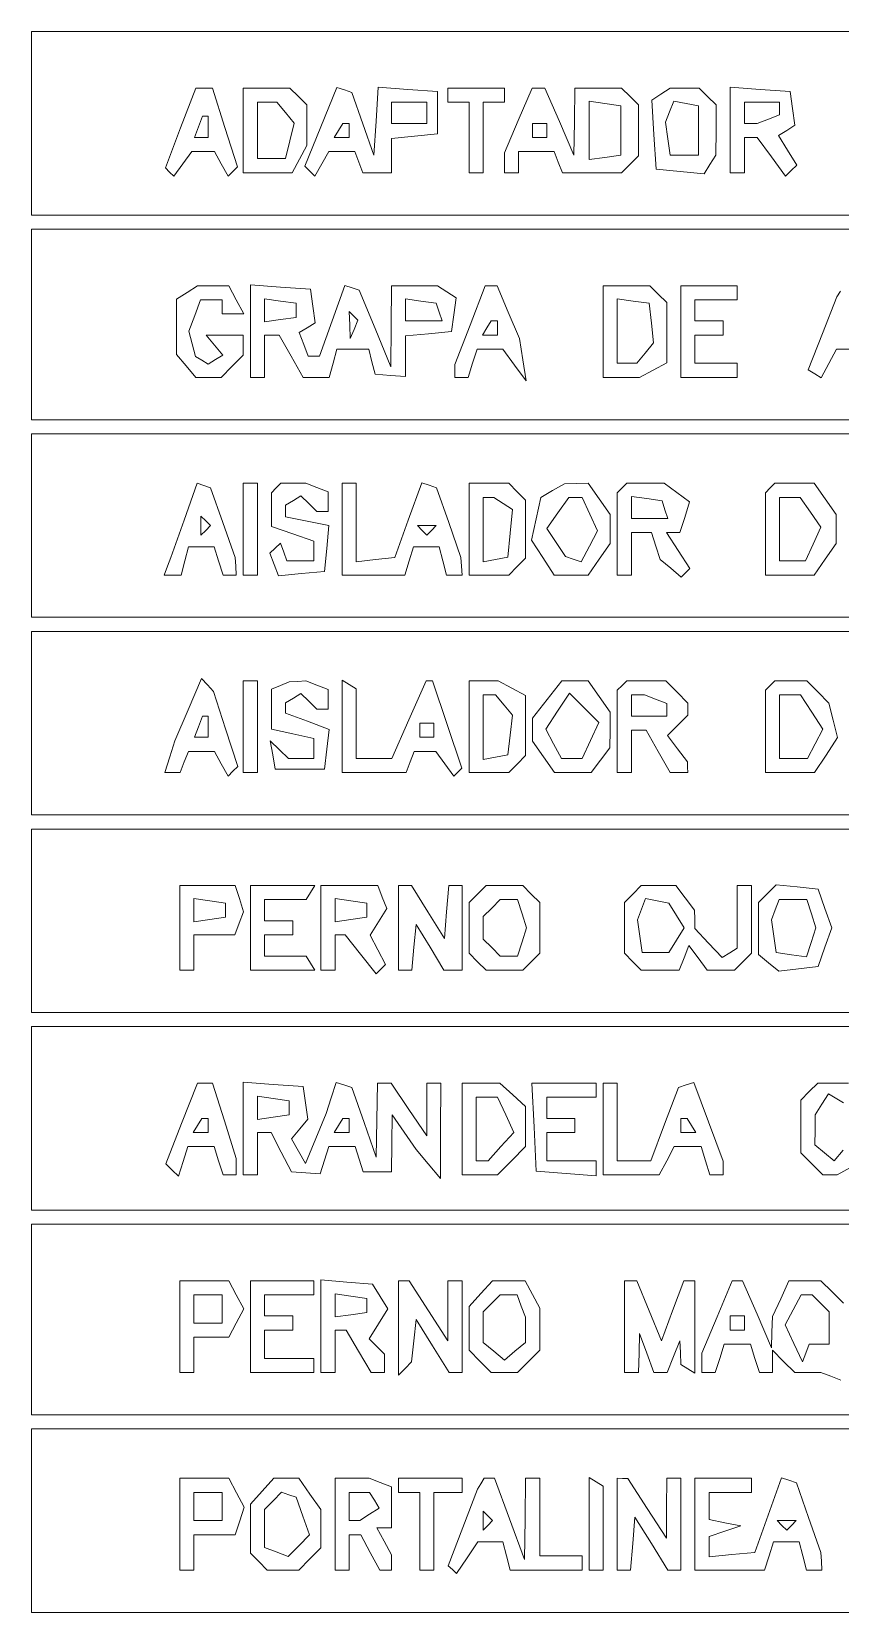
# Paper-space layout 'AN-04-DGE-016' of a CAD drawing. Header units: metres, sheet in millimetres. Extents: x 12 to 194, y 4 to 291.
# Drawn here: x 61.68 to 76.05, y 61.2 to 89.29 of the extents above; entities that cross this region are included whole.
import ezdxf

# ---------------------------------------------------------------- set-up
doc = ezdxf.new("R2010")
doc.units = ezdxf.units.M
doc.layers.add('DGE_CONTORNOS', color=7, linetype='Continuous', lineweight=0)
doc.layers.add('DGE_DATOS', color=7, linetype='Continuous', lineweight=0)

# ---------------------------------------------------------------- blocks, each defined once
blk = doc.blocks.new('LP_REF_DGE_MT_016')
at = {"layer": 'DGE_CONTORNOS'}
for points in [[(181.08, 87.66), (181.08, 86.029), (121.38, 86.029), (61.68, 86.029), (61.68, 87.66), (61.68, 89.29), (121.38, 89.29), (181.08, 89.29)], [(64.329, 87.579), (64.058, 86.871), (64.133, 86.795), (64.209, 86.72), (64.369, 86.939), (64.53, 87.158), (64.729, 87.158), (64.929, 87.158), (65.051, 86.94), (65.173, 86.721), (65.255, 86.803), (65.337, 86.885), (65.116, 87.586), (64.895, 88.287), (64.747, 88.287), (64.6, 88.287)], [(65.443, 87.534), (65.443, 86.782), (65.877, 86.782), (66.312, 86.782), (66.442, 87.024), (66.572, 87.267), (66.572, 87.626), (66.572, 87.986), (66.421, 88.136), (66.271, 88.287), (65.857, 88.287), (65.443, 88.287)], [(66.823, 87.597), (66.539, 86.898), (66.627, 86.81), (66.716, 86.721), (66.838, 86.94), (66.96, 87.158), (67.191, 87.158), (67.423, 87.158), (67.495, 86.97), (67.567, 86.782), (67.822, 86.782), (68.077, 86.782), (68.077, 87.087), (68.077, 87.393), (68.484, 87.432), (68.892, 87.472), (68.892, 87.848), (68.892, 88.224), (68.366, 88.262), (67.84, 88.301), (67.802, 87.698), (67.763, 87.095), (67.567, 87.652), (67.371, 88.208), (67.239, 88.253), (67.106, 88.297)], [(69.08, 88.161), (69.08, 88.036), (69.268, 88.036), (69.456, 88.036), (69.456, 87.409), (69.456, 86.782), (69.582, 86.782), (69.707, 86.782), (69.707, 87.409), (69.707, 88.036), (69.895, 88.036), (70.083, 88.036), (70.083, 88.161), (70.083, 88.287), (69.582, 88.287), (69.08, 88.287)], [(70.33, 87.712), (70.083, 87.137), (70.083, 86.96), (70.083, 86.782), (70.209, 86.782), (70.334, 86.782), (70.334, 86.97), (70.334, 87.158), (70.652, 87.158), (70.969, 87.158), (71.041, 86.97), (71.113, 86.782), (71.639, 86.782), (72.165, 86.782), (72.316, 86.932), (72.466, 87.083), (72.466, 87.534), (72.466, 87.986), (72.316, 88.136), (72.165, 88.287), (71.751, 88.287), (71.337, 88.287), (71.327, 87.691), (71.317, 87.095), (71.061, 87.691), (70.804, 88.287), (70.69, 88.287), (70.576, 88.287)], [(72.866, 88.179), (72.702, 88.074), (72.741, 87.459), (72.78, 86.845), (73.206, 86.804), (73.631, 86.763), (73.737, 86.929), (73.842, 87.095), (73.844, 87.541), (73.846, 87.986), (73.695, 88.136), (73.545, 88.287), (73.288, 88.285), (73.031, 88.283)], [(74.097, 87.542), (74.097, 86.782), (74.222, 86.782), (74.348, 86.782), (74.348, 87.095), (74.348, 87.409), (74.463, 87.409), (74.577, 87.409), (74.829, 87.064), (75.08, 86.72), (75.179, 86.819), (75.279, 86.919), (75.115, 87.181), (74.952, 87.443), (75.1, 87.534), (75.247, 87.625), (75.205, 87.925), (75.163, 88.224), (74.63, 88.263), (74.097, 88.301)], [(66.194, 87.85), (66.349, 87.663), (66.27, 87.348), (66.191, 87.033), (65.942, 87.033), (65.694, 87.033), (65.694, 87.534), (65.694, 88.036), (65.866, 88.036), (66.039, 88.036)], [(68.704, 87.848), (68.704, 87.66), (68.39, 87.66), (68.077, 87.66), (68.077, 87.848), (68.077, 88.036), (68.39, 88.036), (68.704, 88.036)], [(72.153, 87.534), (72.153, 87.095), (71.871, 87.055), (71.588, 87.015), (71.588, 87.534), (71.588, 88.053), (71.871, 88.013), (72.153, 87.973)], [(73.532, 87.533), (73.532, 87.095), (73.282, 87.095), (73.031, 87.095), (72.989, 87.387), (72.948, 87.678), (73.02, 87.866), (73.093, 88.055), (73.312, 88.012), (73.532, 87.97)], [(74.975, 87.924), (74.975, 87.812), (74.776, 87.736), (74.578, 87.66), (74.463, 87.66), (74.348, 87.66), (74.348, 87.848), (74.348, 88.036), (74.661, 88.036), (74.975, 88.036)], [(64.816, 87.597), (64.816, 87.409), (64.694, 87.409), (64.573, 87.409), (64.645, 87.597), (64.717, 87.785), (64.766, 87.785), (64.816, 87.785)], [(67.324, 87.534), (67.324, 87.409), (67.191, 87.409), (67.058, 87.409), (67.136, 87.534), (67.213, 87.66), (67.269, 87.66), (67.324, 87.66)], [(70.836, 87.534), (70.836, 87.409), (70.71, 87.409), (70.585, 87.409), (70.585, 87.534), (70.585, 87.66), (70.71, 87.66), (70.836, 87.66)], [(181.08, 84.085), (181.08, 82.392), (121.38, 82.392), (61.68, 82.392), (61.68, 84.085), (61.68, 85.779), (121.38, 85.779), (181.08, 85.779)], [(64.442, 84.654), (64.257, 84.537), (64.257, 84.045), (64.257, 83.553), (64.426, 83.349), (64.596, 83.145), (64.822, 83.145), (65.049, 83.145), (65.246, 83.342), (65.443, 83.539), (65.443, 83.718), (65.443, 83.897), (65.114, 83.897), (64.785, 83.897), (64.932, 83.72), (65.079, 83.543), (64.947, 83.462), (64.816, 83.381), (64.705, 83.449), (64.595, 83.517), (64.536, 83.743), (64.477, 83.969), (64.579, 84.247), (64.682, 84.524), (64.874, 84.524), (65.067, 84.524), (65.067, 84.399), (65.067, 84.274), (65.259, 84.274), (65.452, 84.274), (65.317, 84.524), (65.183, 84.775), (64.905, 84.773), (64.628, 84.771)], [(65.568, 83.967), (65.568, 83.145), (65.694, 83.145), (65.819, 83.145), (65.819, 83.521), (65.819, 83.897), (65.95, 83.897), (66.082, 83.897), (66.295, 83.522), (66.509, 83.146), (66.74, 83.146), (66.971, 83.145), (67.037, 83.396), (67.102, 83.646), (67.387, 83.646), (67.671, 83.646), (67.729, 83.424), (67.788, 83.201), (68.057, 83.181), (68.327, 83.16), (68.327, 83.521), (68.327, 83.881), (68.735, 83.921), (69.143, 83.96), (69.185, 84.259), (69.227, 84.559), (69.06, 84.665), (68.892, 84.771), (68.484, 84.773), (68.077, 84.775), (68.071, 84.054), (68.065, 83.333), (67.784, 84.014), (67.504, 84.694), (67.377, 84.737), (67.25, 84.779), (67.023, 84.15), (66.797, 83.521), (66.698, 83.521), (66.598, 83.521), (66.518, 83.731), (66.438, 83.94), (66.578, 84.027), (66.719, 84.114), (66.677, 84.413), (66.634, 84.712), (66.101, 84.751), (65.568, 84.79)], [(69.474, 84.074), (69.205, 83.373), (69.205, 83.259), (69.205, 83.145), (69.322, 83.145), (69.439, 83.145), (69.519, 83.396), (69.599, 83.646), (69.826, 83.646), (70.053, 83.646), (70.262, 83.364), (70.472, 83.082), (70.411, 83.458), (70.35, 83.835), (70.152, 84.305), (69.955, 84.775), (69.848, 84.775), (69.742, 84.775)], [(71.839, 83.96), (71.839, 83.145), (72.161, 83.145), (72.483, 83.145), (72.725, 83.275), (72.968, 83.404), (72.968, 83.939), (72.968, 84.474), (72.817, 84.625), (72.667, 84.775), (72.253, 84.775), (71.839, 84.775)], [(73.219, 83.96), (73.219, 83.145), (73.72, 83.145), (74.222, 83.145), (74.222, 83.27), (74.222, 83.396), (73.846, 83.396), (73.47, 83.396), (73.47, 83.646), (73.47, 83.897), (73.72, 83.897), (73.971, 83.897), (73.971, 84.023), (73.971, 84.148), (73.72, 84.148), (73.47, 84.148), (73.47, 84.336), (73.47, 84.524), (73.846, 84.524), (74.222, 84.524), (74.222, 84.65), (74.222, 84.775), (73.72, 84.775), (73.219, 84.775)], [(66.383, 84.336), (66.383, 84.211), (66.101, 84.171), (65.819, 84.131), (65.819, 84.336), (65.819, 84.542), (66.101, 84.502), (66.383, 84.462)], [(67.41, 83.999), (67.344, 83.835), (67.334, 84.075), (67.324, 84.315), (67.4, 84.24), (67.476, 84.164)], [(68.924, 84.305), (68.975, 84.148), (68.651, 84.148), (68.327, 84.148), (68.327, 84.345), (68.327, 84.542), (68.6, 84.502), (68.872, 84.462)], [(72.695, 84.109), (72.735, 83.757), (72.585, 83.576), (72.436, 83.396), (72.263, 83.396), (72.09, 83.396), (72.09, 83.969), (72.09, 84.542), (72.372, 84.502), (72.654, 84.462)], [(69.958, 84.023), (69.958, 83.897), (69.825, 83.897), (69.692, 83.897), (69.77, 84.023), (69.847, 84.148), (69.903, 84.148), (69.958, 84.148)], [(181.08, 80.511), (181.08, 78.881), (121.38, 78.881), (61.68, 78.881), (61.68, 80.511), (61.68, 82.141), (121.38, 82.141), (181.08, 82.141)], [(64.39, 80.606), (64.156, 79.947), (64.096, 79.79), (64.036, 79.633), (64.187, 79.633), (64.337, 79.633), (64.403, 79.884), (64.469, 80.135), (64.696, 80.135), (64.924, 80.135), (65.004, 79.884), (65.083, 79.633), (65.2, 79.633), (65.317, 79.633), (65.308, 79.79), (65.298, 79.947), (65.08, 80.566), (64.862, 81.185), (64.743, 81.225), (64.624, 81.265)], [(65.443, 80.448), (65.443, 79.633), (65.568, 79.633), (65.694, 79.633), (65.694, 80.448), (65.694, 81.264), (65.568, 81.264), (65.443, 81.264)], [(66.028, 81.18), (65.944, 81.096), (65.944, 80.797), (65.944, 80.498), (66.321, 80.367), (66.697, 80.236), (66.697, 80.06), (66.697, 79.884), (66.457, 79.884), (66.216, 79.884), (66.16, 80.041), (66.104, 80.198), (66.009, 80.109), (65.913, 80.02), (65.991, 79.819), (66.068, 79.617), (66.477, 79.657), (66.885, 79.696), (66.925, 80.105), (66.964, 80.514), (66.58, 80.591), (66.195, 80.668), (66.195, 80.77), (66.195, 80.873), (66.332, 80.957), (66.468, 81.041), (66.608, 80.901), (66.747, 80.762), (66.847, 80.762), (66.948, 80.762), (66.948, 80.937), (66.948, 81.111), (66.749, 81.187), (66.551, 81.264), (66.331, 81.264), (66.112, 81.264)], [(67.199, 80.448), (67.199, 79.633), (67.755, 79.633), (68.311, 79.633), (68.39, 79.884), (68.47, 80.135), (68.698, 80.135), (68.925, 80.135), (68.991, 79.884), (69.056, 79.633), (69.194, 79.633), (69.331, 79.633), (69.321, 79.79), (69.311, 79.947), (69.093, 80.566), (68.875, 81.185), (68.744, 81.229), (68.613, 81.273), (68.375, 80.61), (68.138, 79.947), (67.794, 79.907), (67.449, 79.867), (67.449, 80.565), (67.449, 81.264), (67.324, 81.264), (67.199, 81.264)], [(69.456, 80.448), (69.456, 79.633), (69.807, 79.633), (70.159, 79.633), (70.309, 79.784), (70.46, 79.934), (70.46, 80.448), (70.46, 80.963), (70.309, 81.113), (70.159, 81.264), (69.807, 81.264), (69.456, 81.264)], [(70.94, 81.134), (70.73, 81.011), (70.646, 80.631), (70.563, 80.25), (70.765, 79.942), (70.967, 79.633), (71.271, 79.633), (71.574, 79.633), (71.769, 79.912), (71.965, 80.191), (71.965, 80.448), (71.965, 80.706), (71.769, 80.985), (71.574, 81.264), (71.362, 81.26), (71.149, 81.256)], [(72.174, 81.18), (72.09, 81.096), (72.09, 80.365), (72.09, 79.633), (72.215, 79.633), (72.341, 79.633), (72.341, 80.009), (72.341, 80.386), (72.521, 80.386), (72.7, 80.386), (72.776, 80.146), (72.852, 79.907), (73.039, 79.752), (73.225, 79.597), (73.302, 79.674), (73.378, 79.751), (73.17, 80.068), (72.962, 80.386), (73.082, 80.386), (73.202, 80.386), (73.288, 80.658), (73.375, 80.931), (73.147, 81.097), (72.92, 81.264), (72.589, 81.264), (72.257, 81.264)], [(74.807, 81.18), (74.724, 81.096), (74.724, 80.365), (74.724, 79.633), (75.156, 79.633), (75.588, 79.633), (75.783, 79.912), (75.978, 80.191), (75.978, 80.448), (75.978, 80.706), (75.783, 80.985), (75.588, 81.264), (75.239, 81.264), (74.891, 81.264)], [(70.061, 80.904), (70.227, 80.798), (70.187, 80.374), (70.146, 79.949), (69.927, 79.907), (69.707, 79.866), (69.707, 80.439), (69.707, 81.013), (69.801, 81.011), (69.895, 81.009)], [(71.604, 80.715), (71.74, 80.417), (71.593, 80.143), (71.446, 79.869), (71.308, 79.915), (71.171, 79.96), (71.005, 80.21), (70.839, 80.46), (71.033, 80.736), (71.226, 81.013), (71.347, 81.013), (71.468, 81.013)], [(72.937, 80.793), (72.989, 80.637), (72.665, 80.637), (72.341, 80.637), (72.341, 80.833), (72.341, 81.03), (72.613, 80.99), (72.886, 80.95)], [(75.523, 80.747), (75.709, 80.482), (75.572, 80.183), (75.436, 79.884), (75.205, 79.884), (74.975, 79.884), (74.975, 80.448), (74.975, 81.013), (75.156, 81.013), (75.337, 81.013)], [(64.774, 80.427), (64.69, 80.344), (64.69, 80.511), (64.69, 80.678), (64.774, 80.595), (64.857, 80.511)], [(68.787, 80.427), (68.704, 80.344), (68.62, 80.427), (68.536, 80.511), (68.704, 80.511), (68.871, 80.511)], [(181.08, 76.999), (181.08, 75.369), (121.38, 75.369), (61.68, 75.369), (61.68, 76.999), (61.68, 78.63), (121.38, 78.63), (181.08, 78.63)], [(64.462, 77.24), (64.225, 76.686), (64.136, 76.404), (64.046, 76.122), (64.184, 76.122), (64.322, 76.122), (64.394, 76.31), (64.466, 76.498), (64.697, 76.498), (64.929, 76.498), (65.051, 76.279), (65.173, 76.061), (65.258, 76.146), (65.343, 76.231), (65.127, 76.897), (64.91, 77.564), (64.805, 77.679), (64.699, 77.793)], [(65.443, 76.937), (65.443, 76.122), (65.568, 76.122), (65.694, 76.122), (65.694, 76.937), (65.694, 77.752), (65.568, 77.752), (65.443, 77.752)], [(66.101, 77.669), (65.944, 77.606), (65.944, 77.25), (65.944, 76.894), (66.321, 76.811), (66.697, 76.729), (66.697, 76.551), (66.697, 76.372), (66.471, 76.372), (66.245, 76.372), (66.083, 76.529), (65.92, 76.686), (65.965, 76.435), (66.011, 76.184), (66.448, 76.184), (66.885, 76.184), (66.925, 76.537), (66.966, 76.889), (66.581, 77.034), (66.195, 77.18), (66.195, 77.27), (66.195, 77.361), (66.332, 77.445), (66.468, 77.529), (66.608, 77.39), (66.747, 77.25), (66.847, 77.25), (66.948, 77.25), (66.948, 77.425), (66.948, 77.6), (66.749, 77.676), (66.551, 77.752), (66.405, 77.742), (66.258, 77.732)], [(67.199, 76.944), (67.199, 76.122), (67.767, 76.122), (68.335, 76.122), (68.407, 76.31), (68.48, 76.498), (68.672, 76.498), (68.864, 76.498), (69.025, 76.279), (69.185, 76.059), (69.257, 76.131), (69.329, 76.203), (69.068, 76.978), (68.806, 77.752), (68.748, 77.752), (68.69, 77.752), (68.385, 77.062), (68.08, 76.372), (67.765, 76.372), (67.449, 76.372), (67.449, 76.992), (67.449, 77.612), (67.324, 77.689), (67.199, 77.767)], [(69.456, 76.937), (69.456, 76.122), (69.807, 76.122), (70.159, 76.122), (70.309, 76.272), (70.46, 76.423), (70.46, 76.957), (70.46, 77.492), (70.217, 77.622), (69.974, 77.752), (69.715, 77.752), (69.456, 77.752)], [(70.845, 77.422), (70.585, 77.091), (70.585, 76.885), (70.585, 76.679), (70.78, 76.4), (70.975, 76.122), (71.299, 76.122), (71.623, 76.122), (71.79, 76.341), (71.957, 76.561), (71.961, 76.878), (71.965, 77.194), (71.769, 77.473), (71.574, 77.752), (71.339, 77.752), (71.105, 77.752)], [(72.174, 77.668), (72.09, 77.585), (72.09, 76.853), (72.09, 76.122), (72.215, 76.122), (72.341, 76.122), (72.341, 76.498), (72.341, 76.874), (72.472, 76.874), (72.603, 76.874), (72.817, 76.499), (73.031, 76.123), (73.187, 76.122), (73.344, 76.122), (73.34, 76.216), (73.336, 76.31), (73.158, 76.544), (72.981, 76.779), (73.162, 76.961), (73.344, 77.143), (73.344, 77.25), (73.344, 77.358), (73.147, 77.555), (72.95, 77.752), (72.604, 77.752), (72.257, 77.752)], [(74.807, 77.668), (74.724, 77.585), (74.724, 76.853), (74.724, 76.122), (75.16, 76.122), (75.596, 76.122), (75.801, 76.434), (76.006, 76.747), (75.929, 77.052), (75.852, 77.358), (75.655, 77.555), (75.458, 77.752), (75.175, 77.752), (74.891, 77.752)], [(70.077, 77.321), (70.227, 77.14), (70.186, 76.789), (70.146, 76.437), (69.927, 76.396), (69.707, 76.354), (69.707, 76.928), (69.707, 77.501), (69.817, 77.501), (69.927, 77.501)], [(71.614, 76.691), (71.468, 76.372), (71.282, 76.372), (71.095, 76.372), (70.957, 76.632), (70.818, 76.891), (71.028, 77.211), (71.238, 77.531), (71.498, 77.271), (71.759, 77.01)], [(72.77, 77.425), (72.968, 77.349), (72.968, 77.237), (72.968, 77.125), (72.654, 77.125), (72.341, 77.125), (72.341, 77.313), (72.341, 77.501), (72.456, 77.501), (72.571, 77.501)], [(75.545, 77.196), (75.745, 76.891), (75.606, 76.632), (75.468, 76.372), (75.221, 76.372), (74.975, 76.372), (74.975, 76.937), (74.975, 77.501), (75.16, 77.501), (75.345, 77.501)], [(64.816, 76.937), (64.816, 76.749), (64.694, 76.749), (64.573, 76.749), (64.645, 76.937), (64.717, 77.125), (64.766, 77.125), (64.816, 77.125)], [(68.829, 76.874), (68.829, 76.749), (68.704, 76.749), (68.578, 76.749), (68.578, 76.874), (68.578, 76.999), (68.704, 76.999), (68.829, 76.999)], [(181.08, 73.488), (181.08, 71.857), (121.38, 71.857), (61.68, 71.857), (61.68, 73.488), (61.68, 75.118), (121.38, 75.118), (181.08, 75.118)], [(64.314, 73.362), (64.314, 72.61), (64.439, 72.61), (64.565, 72.61), (64.565, 72.923), (64.565, 73.237), (64.928, 73.237), (65.291, 73.237), (65.369, 73.443), (65.448, 73.649), (65.374, 73.882), (65.3, 74.115), (64.807, 74.115), (64.314, 74.115)], [(65.568, 73.362), (65.568, 72.61), (66.14, 72.61), (66.712, 72.61), (66.634, 72.735), (66.557, 72.861), (66.188, 72.861), (65.819, 72.861), (65.819, 73.049), (65.819, 73.237), (66.07, 73.237), (66.321, 73.237), (66.321, 73.362), (66.321, 73.488), (66.07, 73.488), (65.819, 73.488), (65.819, 73.676), (65.819, 73.864), (66.188, 73.864), (66.557, 73.864), (66.634, 73.99), (66.712, 74.115), (66.14, 74.115), (65.568, 74.115)], [(66.822, 73.362), (66.822, 72.61), (66.948, 72.61), (67.073, 72.61), (67.073, 72.923), (67.073, 73.237), (67.163, 73.237), (67.252, 73.237), (67.528, 72.892), (67.803, 72.547), (67.887, 72.631), (67.971, 72.714), (67.833, 72.973), (67.695, 73.231), (67.843, 73.468), (67.991, 73.705), (67.912, 73.91), (67.834, 74.115), (67.328, 74.115), (66.822, 74.115)], [(68.202, 73.362), (68.202, 72.61), (68.319, 72.61), (68.437, 72.61), (68.476, 73.018), (68.516, 73.425), (68.762, 73.018), (69.009, 72.61), (69.17, 72.61), (69.331, 72.61), (69.331, 73.362), (69.331, 74.115), (69.213, 74.115), (69.095, 74.115), (69.056, 73.645), (69.017, 73.174), (68.725, 73.645), (68.432, 74.115), (68.317, 74.115), (68.202, 74.115)], [(69.607, 73.964), (69.456, 73.814), (69.456, 73.362), (69.456, 72.911), (69.607, 72.76), (69.757, 72.61), (70.083, 72.61), (70.409, 72.61), (70.56, 72.76), (70.71, 72.911), (70.71, 73.362), (70.71, 73.814), (70.56, 73.964), (70.409, 74.115), (70.083, 74.115), (69.757, 74.115)], [(72.366, 73.964), (72.215, 73.814), (72.215, 73.362), (72.215, 72.911), (72.366, 72.76), (72.516, 72.61), (72.854, 72.61), (73.192, 72.61), (73.277, 72.829), (73.362, 73.049), (73.524, 72.829), (73.685, 72.61), (73.929, 72.61), (74.172, 72.61), (74.322, 72.76), (74.473, 72.911), (74.473, 73.513), (74.473, 74.115), (74.348, 74.115), (74.222, 74.115), (74.222, 73.558), (74.222, 73.001), (74.087, 72.918), (73.952, 72.834), (73.711, 73.093), (73.47, 73.352), (73.466, 73.514), (73.462, 73.676), (73.295, 73.895), (73.128, 74.115), (72.822, 74.115), (72.516, 74.115)], [(74.755, 73.97), (74.598, 73.814), (74.598, 73.353), (74.598, 72.891), (74.779, 72.742), (74.96, 72.592), (75.31, 72.632), (75.66, 72.673), (75.78, 73.018), (75.901, 73.362), (75.78, 73.707), (75.66, 74.052), (75.285, 74.089), (74.911, 74.126)], [(65.129, 73.676), (65.129, 73.551), (64.847, 73.51), (64.565, 73.47), (64.565, 73.676), (64.565, 73.882), (64.847, 73.841), (65.129, 73.801)], [(67.638, 73.676), (67.638, 73.551), (67.355, 73.51), (67.073, 73.47), (67.073, 73.676), (67.073, 73.882), (67.355, 73.841), (67.638, 73.801)], [(70.397, 73.613), (70.476, 73.362), (70.397, 73.112), (70.317, 72.861), (70.163, 72.861), (70.008, 72.861), (69.858, 73.011), (69.707, 73.162), (69.707, 73.362), (69.707, 73.563), (69.858, 73.714), (70.008, 73.864), (70.163, 73.864), (70.317, 73.864)], [(73.142, 73.582), (73.28, 73.362), (73.142, 73.143), (73.003, 72.923), (72.766, 72.923), (72.529, 72.923), (72.488, 73.215), (72.446, 73.506), (72.519, 73.694), (72.591, 73.883), (72.797, 73.842), (73.004, 73.801)], [(75.539, 73.613), (75.619, 73.362), (75.537, 73.104), (75.455, 72.846), (75.183, 72.885), (74.912, 72.923), (74.871, 73.215), (74.829, 73.506), (74.898, 73.685), (74.967, 73.864), (75.213, 73.864), (75.459, 73.864)], [(181.08, 69.976), (181.08, 68.346), (121.38, 68.346), (61.68, 68.346), (61.68, 69.976), (61.68, 71.607), (121.38, 71.607), (181.08, 71.607)], [(64.347, 69.887), (64.065, 69.171), (64.177, 69.059), (64.289, 68.948), (64.373, 69.211), (64.456, 69.475), (64.69, 69.475), (64.924, 69.475), (65.004, 69.224), (65.083, 68.973), (65.2, 68.973), (65.317, 68.973), (65.317, 69.119), (65.317, 69.264), (65.106, 69.934), (64.895, 70.603), (64.761, 70.603), (64.628, 70.603)], [(65.443, 69.795), (65.443, 68.973), (65.568, 68.973), (65.694, 68.973), (65.694, 69.349), (65.694, 69.725), (65.816, 69.725), (65.938, 69.725), (66.118, 69.377), (66.299, 69.028), (66.555, 69.009), (66.811, 68.989), (66.888, 69.232), (66.965, 69.475), (67.199, 69.475), (67.433, 69.475), (67.504, 69.251), (67.575, 69.027), (67.826, 69.027), (68.077, 69.027), (68.083, 69.533), (68.09, 70.039), (68.303, 69.732), (68.516, 69.425), (68.731, 69.168), (68.946, 68.91), (68.95, 69.757), (68.955, 70.603), (68.829, 70.603), (68.704, 70.603), (68.704, 70.135), (68.704, 69.667), (68.386, 70.135), (68.068, 70.603), (67.947, 70.603), (67.826, 70.603), (67.816, 69.945), (67.806, 69.286), (67.588, 69.906), (67.37, 70.525), (67.232, 70.571), (67.095, 70.617), (67.006, 70.339), (66.918, 70.061), (66.733, 69.617), (66.547, 69.173), (66.424, 69.393), (66.301, 69.613), (66.446, 69.788), (66.591, 69.962), (66.55, 70.251), (66.509, 70.541), (65.976, 70.579), (65.443, 70.618)], [(69.331, 69.788), (69.331, 68.973), (69.644, 68.973), (69.958, 68.973), (70.209, 69.224), (70.46, 69.475), (70.46, 69.831), (70.46, 70.188), (70.23, 70.396), (70.001, 70.603), (69.666, 70.603), (69.331, 70.603)], [(70.61, 69.819), (70.648, 69.036), (71.181, 68.997), (71.714, 68.958), (71.714, 69.091), (71.714, 69.224), (71.275, 69.224), (70.836, 69.224), (70.836, 69.475), (70.836, 69.725), (71.087, 69.725), (71.337, 69.725), (71.337, 69.851), (71.337, 69.976), (71.087, 69.976), (70.836, 69.976), (70.836, 70.164), (70.836, 70.352), (71.275, 70.352), (71.714, 70.352), (71.714, 70.478), (71.714, 70.603), (71.143, 70.603), (70.573, 70.603)], [(71.839, 69.788), (71.839, 68.973), (72.336, 68.973), (72.834, 68.973), (72.968, 69.224), (73.102, 69.475), (73.34, 69.475), (73.578, 69.475), (73.658, 69.224), (73.737, 68.973), (73.854, 68.973), (73.971, 68.973), (73.971, 69.094), (73.971, 69.214), (73.709, 69.915), (73.447, 70.617), (73.313, 70.572), (73.179, 70.527), (72.931, 69.875), (72.684, 69.224), (72.387, 69.224), (72.09, 69.224), (72.09, 69.914), (72.09, 70.603), (71.965, 70.603), (71.839, 70.603)], [(66.258, 70.164), (66.258, 70.039), (65.976, 69.999), (65.694, 69.959), (65.694, 70.164), (65.694, 70.37), (65.976, 70.33), (66.258, 70.29)], [(70.106, 70.039), (70.249, 69.726), (70.021, 69.475), (69.794, 69.224), (69.688, 69.224), (69.582, 69.224), (69.582, 69.788), (69.582, 70.352), (69.772, 70.352), (69.963, 70.352)], [(64.816, 69.851), (64.816, 69.725), (64.683, 69.725), (64.55, 69.725), (64.628, 69.851), (64.705, 69.976), (64.76, 69.976), (64.816, 69.976)], [(67.324, 69.851), (67.324, 69.725), (67.191, 69.725), (67.058, 69.725), (67.136, 69.851), (67.213, 69.976), (67.269, 69.976), (67.324, 69.976)], [(73.407, 69.851), (73.484, 69.725), (73.352, 69.725), (73.219, 69.725), (73.219, 69.851), (73.219, 69.976), (73.274, 69.976), (73.329, 69.976)], [(181.08, 66.402), (181.08, 64.709), (121.38, 64.709), (61.68, 64.709), (61.68, 66.402), (61.68, 68.095), (121.38, 68.095), (181.08, 68.095)], [(64.314, 66.276), (64.314, 65.461), (64.439, 65.461), (64.565, 65.461), (64.565, 65.775), (64.565, 66.088), (64.874, 66.088), (65.183, 66.088), (65.317, 66.339), (65.452, 66.59), (65.317, 66.841), (65.183, 67.092), (64.749, 67.092), (64.314, 67.092)], [(65.568, 66.276), (65.568, 65.461), (66.133, 65.461), (66.697, 65.461), (66.697, 65.587), (66.697, 65.712), (66.258, 65.712), (65.819, 65.712), (65.819, 65.963), (65.819, 66.214), (66.07, 66.214), (66.321, 66.214), (66.321, 66.339), (66.321, 66.465), (66.07, 66.465), (65.819, 66.465), (65.819, 66.653), (65.819, 66.841), (66.258, 66.841), (66.697, 66.841), (66.697, 66.966), (66.697, 67.092), (66.133, 67.092), (65.568, 67.092)], [(66.822, 66.284), (66.822, 65.461), (66.948, 65.461), (67.073, 65.461), (67.073, 65.838), (67.073, 66.214), (67.172, 66.214), (67.27, 66.214), (67.492, 65.838), (67.715, 65.461), (67.833, 65.461), (67.951, 65.461), (67.951, 65.624), (67.951, 65.787), (67.815, 65.923), (67.68, 66.059), (67.846, 66.325), (68.012, 66.591), (67.875, 66.81), (67.738, 67.029), (67.28, 67.068), (66.822, 67.107)], [(68.202, 66.251), (68.202, 65.411), (68.318, 65.53), (68.434, 65.649), (68.475, 66.026), (68.516, 66.402), (68.808, 65.932), (69.1, 65.461), (69.216, 65.461), (69.331, 65.461), (69.331, 66.276), (69.331, 67.092), (69.205, 67.092), (69.08, 67.092), (69.078, 66.559), (69.076, 66.026), (68.733, 66.558), (68.39, 67.09), (68.296, 67.091), (68.202, 67.092)], [(69.664, 66.862), (69.456, 66.633), (69.456, 66.244), (69.456, 65.855), (69.653, 65.658), (69.85, 65.461), (70.083, 65.461), (70.316, 65.461), (70.513, 65.658), (70.71, 65.855), (70.71, 66.231), (70.71, 66.606), (70.581, 66.849), (70.451, 67.092), (70.161, 67.092), (69.871, 67.092)], [(72.215, 66.276), (72.215, 65.461), (72.341, 65.461), (72.466, 65.461), (72.476, 65.806), (72.486, 66.151), (72.612, 65.806), (72.738, 65.461), (72.857, 65.461), (72.976, 65.461), (73.089, 65.743), (73.203, 66.026), (73.211, 65.814), (73.219, 65.601), (73.344, 65.524), (73.47, 65.446), (73.47, 66.269), (73.47, 67.092), (73.37, 67.092), (73.271, 67.092), (73.072, 66.559), (72.874, 66.026), (72.656, 66.559), (72.439, 67.092), (72.327, 67.092), (72.215, 67.092)], [(65.067, 66.59), (65.067, 66.339), (64.816, 66.339), (64.565, 66.339), (64.565, 66.59), (64.565, 66.841), (64.816, 66.841), (65.067, 66.841)], [(67.638, 66.653), (67.638, 66.527), (67.355, 66.487), (67.073, 66.447), (67.073, 66.653), (67.073, 66.858), (67.355, 66.818), (67.638, 66.778)], [(70.383, 66.642), (70.46, 66.444), (70.46, 66.219), (70.46, 65.994), (70.271, 65.838), (70.083, 65.681), (69.895, 65.838), (69.707, 65.994), (69.707, 66.267), (69.707, 66.54), (69.858, 66.69), (70.008, 66.841), (70.158, 66.841), (70.307, 66.841)], [(75.702, 66.69), (75.853, 66.54), (75.853, 66.251), (75.853, 65.963), (75.675, 65.963), (75.497, 65.963), (75.441, 65.806), (75.384, 65.649), (75.229, 65.978), (75.074, 66.307), (75.217, 66.574), (75.36, 66.841), (75.456, 66.841), (75.552, 66.841)], [(74.348, 66.339), (74.348, 66.214), (74.222, 66.214), (74.097, 66.214), (74.097, 66.339), (74.097, 66.465), (74.222, 66.465), (74.348, 66.465)], [(181.08, 62.828), (181.08, 61.197), (121.38, 61.197), (61.68, 61.197), (61.68, 62.828), (61.68, 64.458), (121.38, 64.458), (181.08, 64.458)], [(64.314, 62.765), (64.314, 61.95), (64.439, 61.95), (64.565, 61.95), (64.565, 62.263), (64.565, 62.577), (64.933, 62.577), (65.3, 62.577), (65.379, 62.823), (65.457, 63.069), (65.32, 63.324), (65.183, 63.58), (64.749, 63.58), (64.314, 63.58)], [(65.776, 63.351), (65.568, 63.121), (65.568, 62.686), (65.568, 62.251), (65.719, 62.1), (65.869, 61.95), (66.149, 61.95), (66.428, 61.95), (66.625, 62.147), (66.822, 62.344), (66.822, 62.683), (66.822, 63.023), (66.627, 63.301), (66.432, 63.58), (66.208, 63.58), (65.983, 63.58)], [(67.073, 62.765), (67.073, 61.95), (67.199, 61.95), (67.324, 61.95), (67.324, 62.263), (67.324, 62.577), (67.428, 62.577), (67.533, 62.577), (67.7, 62.263), (67.868, 61.95), (67.972, 61.95), (68.077, 61.95), (68.077, 62.083), (68.077, 62.217), (67.947, 62.46), (67.817, 62.702), (67.947, 62.702), (68.077, 62.702), (68.077, 63.065), (68.077, 63.428), (67.878, 63.504), (67.68, 63.58), (67.377, 63.58), (67.073, 63.58)], [(68.202, 63.455), (68.202, 63.329), (68.39, 63.329), (68.578, 63.329), (68.578, 62.639), (68.578, 61.95), (68.704, 61.95), (68.829, 61.95), (68.829, 62.639), (68.829, 63.329), (69.08, 63.329), (69.331, 63.329), (69.331, 63.455), (69.331, 63.58), (68.766, 63.58), (68.202, 63.58)], [(69.662, 63.484), (69.603, 63.387), (69.344, 62.707), (69.086, 62.027), (69.159, 61.957), (69.233, 61.887), (69.422, 62.169), (69.612, 62.451), (69.833, 62.451), (70.054, 62.451), (70.12, 62.2), (70.185, 61.95), (70.824, 61.95), (71.463, 61.95), (71.463, 62.075), (71.463, 62.2), (71.087, 62.2), (70.71, 62.2), (70.71, 62.89), (70.71, 63.58), (70.585, 63.58), (70.46, 63.58), (70.451, 62.859), (70.443, 62.138), (70.176, 62.859), (69.909, 63.58), (69.816, 63.58), (69.722, 63.58)], [(71.588, 62.772), (71.588, 61.95), (71.714, 61.95), (71.839, 61.95), (71.839, 62.695), (71.839, 63.44), (71.714, 63.517), (71.588, 63.595)], [(72.09, 62.765), (72.09, 61.95), (72.208, 61.95), (72.326, 61.95), (72.365, 62.42), (72.404, 62.89), (72.696, 62.42), (72.988, 61.95), (73.104, 61.95), (73.219, 61.95), (73.219, 62.765), (73.219, 63.58), (73.093, 63.58), (72.968, 63.58), (72.966, 63.047), (72.964, 62.514), (72.621, 63.046), (72.278, 63.578), (72.184, 63.579), (72.09, 63.58)], [(73.47, 62.765), (73.47, 61.95), (74.088, 61.95), (74.707, 61.95), (74.787, 62.2), (74.866, 62.451), (75.094, 62.451), (75.322, 62.451), (75.387, 62.2), (75.453, 61.95), (75.59, 61.95), (75.727, 61.95), (75.717, 62.106), (75.708, 62.263), (75.49, 62.883), (75.272, 63.502), (75.141, 63.546), (75.009, 63.589), (74.772, 62.926), (74.534, 62.263), (74.127, 62.224), (73.72, 62.185), (73.72, 62.366), (73.72, 62.547), (74.003, 62.641), (74.285, 62.734), (74.003, 62.789), (73.72, 62.845), (73.72, 63.087), (73.72, 63.329), (74.097, 63.329), (74.473, 63.329), (74.473, 63.455), (74.473, 63.58), (73.971, 63.58), (73.47, 63.58)], [(65.067, 63.078), (65.067, 62.828), (64.816, 62.828), (64.565, 62.828), (64.565, 63.078), (64.565, 63.329), (64.816, 63.329), (65.067, 63.329)], [(66.502, 62.909), (66.621, 62.573), (66.431, 62.382), (66.24, 62.191), (66.029, 62.272), (65.819, 62.353), (65.819, 62.69), (65.819, 63.028), (65.971, 63.18), (66.123, 63.332), (66.253, 63.289), (66.383, 63.246)], [(67.772, 63.19), (67.858, 63.05), (67.685, 62.941), (67.512, 62.831), (67.418, 62.829), (67.324, 62.828), (67.324, 63.078), (67.324, 63.329), (67.505, 63.329), (67.686, 63.329)], [(69.791, 62.744), (69.707, 62.66), (69.707, 62.828), (69.707, 62.995), (69.791, 62.911), (69.874, 62.828)], [(75.184, 62.744), (75.1, 62.66), (75.016, 62.744), (74.933, 62.828), (75.1, 62.828), (75.267, 62.828)]]:
    blk.add_lwpolyline(points, close=True, dxfattribs=at)
for points in [[(76.056, 84.675), (75.994, 84.574), (75.739, 83.927), (75.484, 83.28), (75.599, 83.209), (75.715, 83.138), (75.851, 83.392), (75.987, 83.646), (76.219, 83.646)], [(76.102, 69.41), (75.945, 69.221), (75.773, 69.363), (75.602, 69.505), (75.604, 69.772), (75.606, 70.039), (75.725, 70.227), (75.845, 70.415), (76.112, 70.25)], [(76.198, 70.603), (75.925, 70.603), (75.652, 70.603), (75.501, 70.453), (75.351, 70.302), (75.351, 69.835), (75.351, 69.367), (75.548, 69.17), (75.745, 68.973), (75.87, 68.973), (75.995, 68.973), (76.237, 69.103)], [(76.109, 66.692), (75.909, 66.892), (75.709, 67.092), (75.425, 67.092), (75.14, 67.092), (74.995, 66.772), (74.849, 66.453), (74.839, 66.177), (74.829, 65.9), (74.573, 66.496), (74.316, 67.092), (74.223, 67.092), (74.13, 67.092), (73.863, 66.448), (73.595, 65.804), (73.595, 65.633), (73.595, 65.461), (73.712, 65.461), (73.829, 65.461), (73.909, 65.712), (73.988, 65.963), (74.222, 65.963), (74.456, 65.963), (74.536, 65.712), (74.615, 65.461), (74.732, 65.461), (74.849, 65.461), (74.849, 65.658), (74.849, 65.855), (75.046, 65.658), (75.243, 65.461), (75.475, 65.461), (75.707, 65.461), (75.886, 65.393), (76.064, 65.324)]]:
    blk.add_lwpolyline(points, dxfattribs=at)

psp = doc.layouts.new('AN-04-DGE-016')

# ---------------------------------------------------------------- block references
at = {"layer": 'DGE_DATOS'}
psp.add_blockref('LP_REF_DGE_MT_016', (0, 0), dxfattribs=at)

doc.saveas('drawing.dxf')
